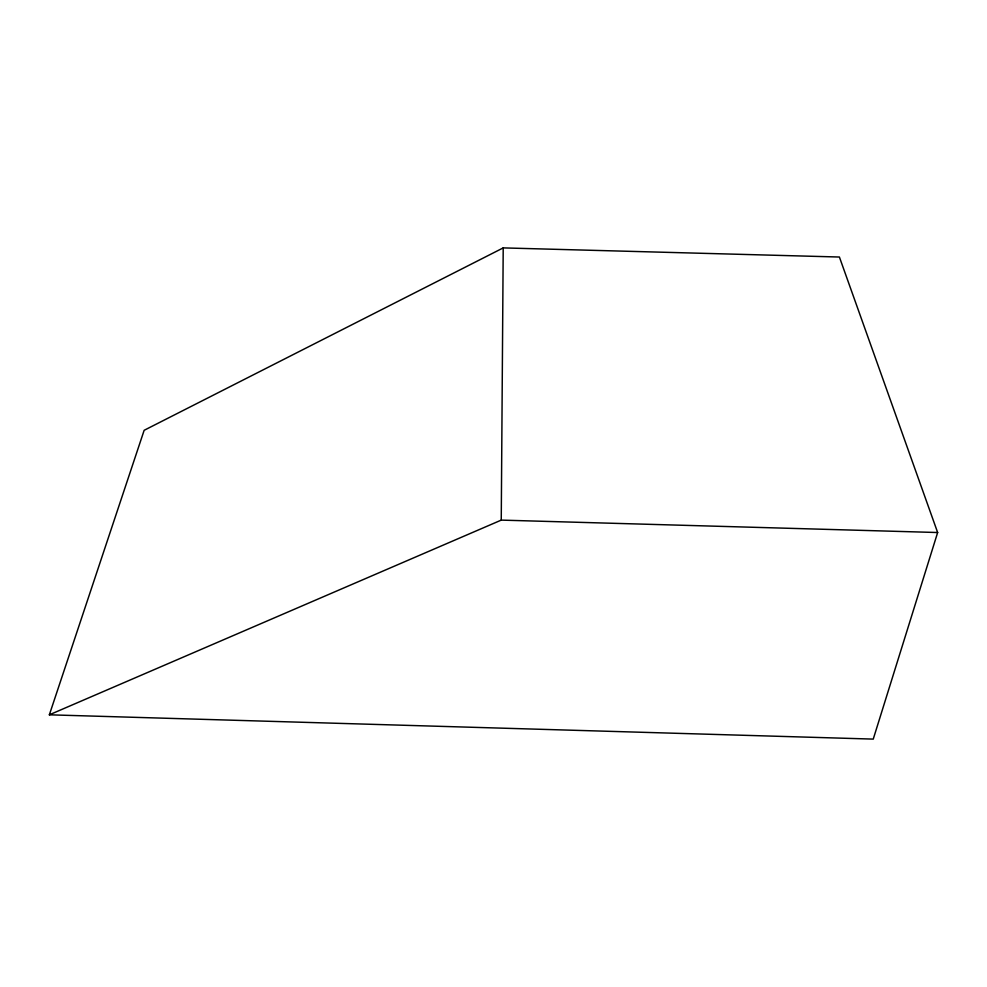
<?xml version="1.0" encoding="UTF-8"?>
<svg xmlns="http://www.w3.org/2000/svg" width="987" height="987" viewBox="0 0 987 987"><rect width="100%" height="100%" fill="white"/><g stroke="black" fill="none" stroke-linecap="round" stroke-linejoin="round"><path stroke-width="1.48" d="M49.35 714.81L501.248 520.112L503.21 247.897L839.406 257.027L937.65 532.524L873.248 739.103L49.35 714.81L144.151 430.295L503.21 247.897M501.248 520.112L937.65 532.524"/></g></svg>
